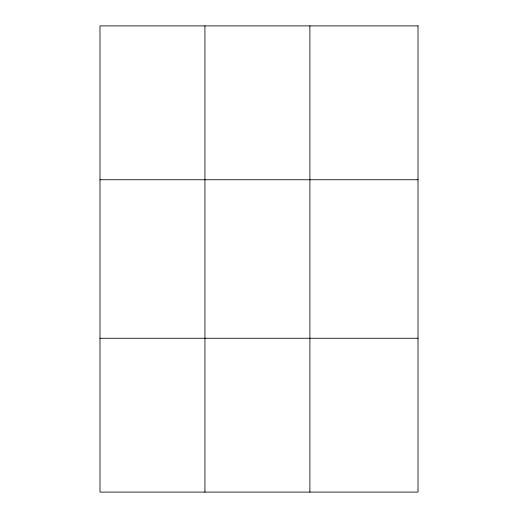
<?xml version="1.0" encoding="UTF-8"?>
<svg xmlns="http://www.w3.org/2000/svg" width="518" height="518" viewBox="0 0 518 518"><rect width="100%" height="100%" fill="white"/><g stroke="black" fill="none" stroke-linecap="round" stroke-linejoin="round"><path stroke-width="0.78" d="M204.934 492.1L204.934 25.9M309.887 492.1L309.887 25.9M99.987 179.746L418.013 179.746M99.987 338.254L418.013 338.254M418.013 25.9L418.013 492.1L99.987 492.1L99.987 25.9L418.013 25.9"/></g></svg>
